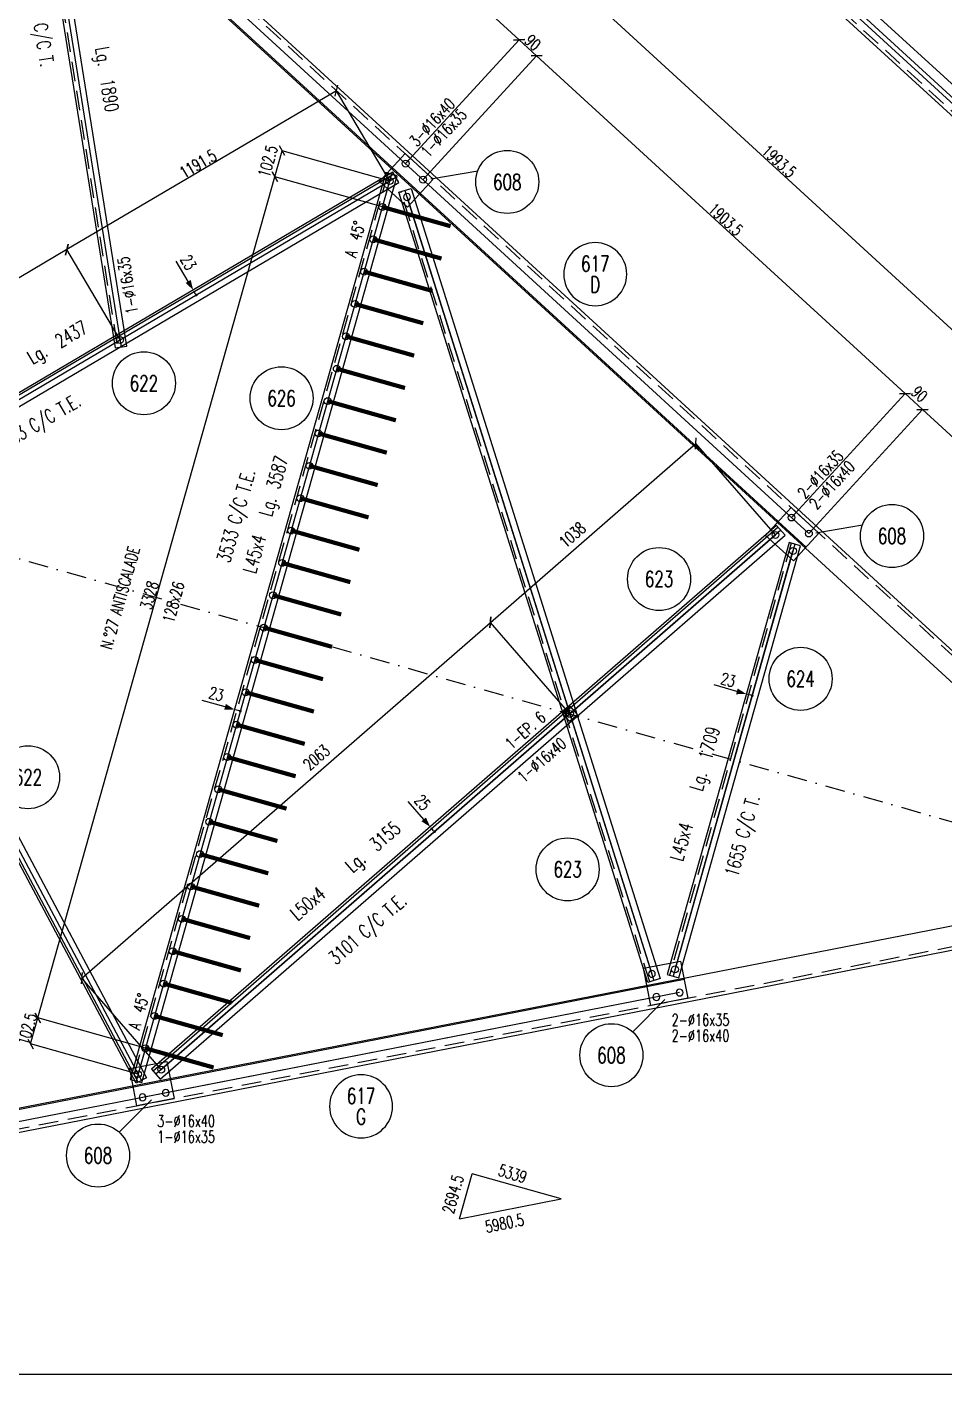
# Model space of a CAD drawing. Extents: x 59442 to 71607, y -56371 to -47761.
# Drawn here: x 61306 to 64799, y -56371 to -51242 of the extents above; entities that cross this region are included whole.
import ezdxf
from ezdxf.enums import TextEntityAlignment as Align

# ---------------------------------------------------------------- set-up
doc = ezdxf.new("R2010")
doc.units = 0
doc.header["$LTSCALE"] = 150
doc.header["$MEASUREMENT"] = 0
doc.linetypes.add('DASHDOT', pattern=[1, 0.5, -0.25, 0, -0.25])
doc.linetypes.add('DASHED', pattern=[0.75, 0.5, -0.25])
doc.layers.get('0').update_dxf_attribs({"linetype": 'CONTINUOUS'})
doc.layers.get('DEFPOINTS').update_dxf_attribs({"linetype": 'CONTINUOUS'})
for name, color, linetype in [('035B', 7, 'CONTINUOUS'), ('ASSI', 3, 'CONTINUOUS'), ('BOLLINI_1', 7, 'CONTINUOUS'), ('BOLLINI_5', 7, 'CONTINUOUS'), ('FORI', 2, 'CONTINUOUS'), ('LINEA_ANG', 2, 'CONTINUOUS'), ('LINEE_PIASTRE', 2, 'CONTINUOUS'), ('LM', 7, 'CONTINUOUS'), ('LS', 7, 'CONTINUOUS'), ('MZ', 6, 'DASHDOT'), ('PIASTRE', 5, 'CONTINUOUS'), ('QT_MAL', 7, 'CONTINUOUS'), ('QT_MPR', 7, 'CONTINUOUS'), ('TRAT-Y', 7, 'DASHED')]:
    doc.layers.add(name, color=color, linetype=linetype)
doc.styles.add('MONO', font='romans.shx', dxfattribs={"width": 0.7})
doc.styles.add('QUOTE', font='ROMANS8.SHX', dxfattribs={"width": 0.7})
doc.styles.add('RQL', font='ROMANS8.SHX', dxfattribs={"width": 0.7})
doc.styles.add('RS', font='ROMANS8.shx', dxfattribs={"width": 0.7})
doc.styles.get("Standard").update_dxf_attribs({"font": 'ROMANS8.SHX', "width": 0.7})
doc.dimstyles.new('FRECCE1', dxfattribs={"dimtxt": 45, "dimasz": 5, "dimexe": 0, "dimexo": 0, "dimgap": 1, "dimtad": 1, "dimdec": 0, "dimzin": 0, "dimdsep": 46, "dimtxsty": 'RS', "dimblk1": 'QUOTP', "dimblk2": 'QUOTF', "dimsah": 1, "dimcen": 0, "dimclrd": 2, "dimclre": 2, "dimclrt": 7, "dimadec": 0, "dimazin": 0, "dimtfac": 1, "dimtdec": 0, "dimtix": 1, "dimtmove": 2, "dimatfit": 3, "dimldrblk": 'QUOTP', "dimfxl": 1, "dimtolj": 1, "dimtzin": 0, "dimarcsym": 0})
doc.dimstyles.new('TRATTO', dxfattribs={"dimscale": 0, "dimtxt": 45, "dimasz": 30, "dimexe": 0, "dimexo": 0, "dimgap": 5, "dimtad": 1, "dimrnd": 0.5, "dimdsep": 46, "dimtxsty": 'RS', "dimblk1": 'OBLIQUE', "dimblk2": 'OBLIQUE', "dimsah": 1, "dimcen": 0.09, "dimclrd": 2, "dimclre": 2, "dimclrt": 7, "dimadec": 0, "dimazin": 0, "dimtfac": 1, "dimtix": 1, "dimtmove": 2, "dimatfit": 3, "dimfxl": 1, "dimtolj": 1, "dimtzin": 0, "dimarcsym": 0})

# ---------------------------------------------------------------- blocks, each defined once
blk = doc.blocks.new('ASSE98')
blk.add_line((0, 0), (1, 0))
at = {"color": 7, "style": 'QUOTE', "width": 0.5, "flags": 1}
for tag, p in [('TI', (1.38308, 6.82731)), ('DI_S', (1.38308, 6.42178)), ('D_S', (1.38308, 6.02092)), ('E_S', (1.38308, 5.68065)), ('NFORI', (1.36454, 5.29792)), ('ALAR', (1.36349, 4.93246)), ('FAM', (1.3775, 4.54645)), ('ALA', (1.38308, 4.19257)), ('DISP2', (1.38308, 3.84971)), ('DISP1', (1.38308, 3.50686)), ('PINZAF', (1.38308, 3.164)), ('PINZAI', (1.38308, 2.82114)), ('TRP', (1.38308, 2.47829)), ('NP', (1.38308, 2.13543)), ('SV', (1.38308, 1.79257)), ('PESO', (1.38308, 1.44971)), ('QUA', (1.38308, 1.10686)), ('LUN', (1.38308, 0.764)), ('PROF', (1.38308, 0.42114)), ('POS', (1.38308, 0.07829))]:
    blk.add_attdef(tag, p, '', height=0.2, dxfattribs=at)
at = {"color": 7, "flags": 1}
for tag, p in [('LAV1', (3.07431, 6.82847)), ('LAV2', (3.07431, 6.49513)), ('LAV3', (3.07431, 6.1618)), ('LAV4', (3.07431, 5.82847)), ('LAV5', (3.07431, 5.49513)), ('LAV6', (3.07431, 5.1618)), ('LAV7', (3.07431, 4.82847)), ('LAV8', (3.07431, 4.49513)), ('LAV9', (3.07431, 4.1618)), ('LAV10', (3.07431, 3.82847))]:
    blk.add_attdef(tag, p, '', height=0.2, dxfattribs=at)
blk = doc.blocks.new('_OBLIQUE')
at = {"color": 0, "linetype": 'ByBlock'}
blk.add_line((-0.5, -0.5), (0.5, 0.5), dxfattribs=at)
blk = doc.blocks.new('*D48')
at = {"layer": 'DEFPOINTS', "color": 0, "transparency": 16777216}
for p in [(63857.9, -50619), (65327.4, -51966.4), (64886.1, -52447.7)]:
    blk.add_point(p, dxfattribs=at)
at = {"layer": 'QT_MPR', "color": 2, "lineweight": -2, "transparency": 16777216}
for p, q in [((63857.9, -50619), (63416.5, -51100.3)), ((63416.5, -51100.3), (64886.1, -52447.7)), ((65327.4, -51966.4), (64886.1, -52447.7))]:
    blk.add_line(p, q, dxfattribs=at)
at = {"layer": 'QT_MPR', "color": 2, "lineweight": -2, "transparency": 16777216, "xscale": 30, "yscale": 30, "zscale": 30}
for p, rotation in [((63416.5, -51100.3), 137.4813282526787), ((64886.1, -52447.7), 317.4813282526787)]:
    blk.add_blockref('_OBLIQUE', p, dxfattribs=dict(at, rotation=rotation))
at = {"layer": 'QT_MPR', "color": 7, "transparency": 16777216, "insert": (64169.9, -51753.7), "char_height": 45, "attachment_point": 5, "rotation": 317.4813, "style": 'RS'}
blk.add_mtext('\\A1;1993.5', dxfattribs=at)
blk = doc.blocks.new('16')
blk.add_circle((0, 0), 1)
blk = doc.blocks.new('MRKR_98')
blk.add_point((0, 0))
at = {"color": 7, "style": 'QUOTE', "width": 0.5, "flags": 1}
for tag, p in [('AUX2', (3.71, 4.93)), ('NFORI', (3.72, 5.3)), ('TI', (3.73, 6.83)), ('DI_S', (3.73, 6.42)), ('D_S', (3.73, 6.02)), ('E_S', (3.73, 5.68)), ('AUX1', (3.73, 4.19)), ('FAM', (3.73, 4.55)), ('COMMESSA', (3.73, 3.85)), ('MD', (3.73, 3.51)), ('MP', (3.73, 3.16)), ('LARGHEZZA', (3.73, 2.82)), ('SPESSORE', (3.73, 2.48)), ('NP', (3.73, 2.14)), ('SV', (3.73, 1.79)), ('PESO', (3.73, 1.45)), ('QUA', (3.73, 1.11)), ('LUN', (3.73, 0.76)), ('PROF', (3.73, 0.42)), ('POS', (3.73, 0.08))]:
    blk.add_attdef(tag, p, '', height=0.2, dxfattribs=at)
at = {"color": 7, "flags": 1}
for tag, p in [('LAV1', (5.26, 6.88)), ('LAV2', (5.26, 6.55)), ('LAV3', (5.26, 6.21)), ('LAV4', (5.26, 5.88)), ('LAV5', (5.26, 5.55)), ('LAV6', (5.26, 5.21)), ('LAV7', (5.26, 4.88)), ('LAV8', (5.26, 4.55)), ('LAV9', (5.26, 4.21)), ('LAV10', (5.26, 3.88))]:
    blk.add_attdef(tag, p, '', height=0.2, dxfattribs=at)
blk = doc.blocks.new('*D60')
at = {"layer": 'DEFPOINTS', "color": 0, "transparency": 16777216}
for p in [(63247, -51351.8), (62748.1, -51762.7), (62814.4, -51823.5)]:
    blk.add_point(p, dxfattribs=at)
at = {"layer": 'QT_MPR', "color": 2, "lineweight": -2, "transparency": 16777216}
for p, q in [((62748.1, -51762.7), (63180.6, -51291)), ((63180.6, -51291), (63247, -51351.8)), ((62814.4, -51823.5), (63247, -51351.8))]:
    blk.add_line(p, q, dxfattribs=at)
at = {"layer": 'QT_MPR', "color": 2, "lineweight": -2, "transparency": 16777216, "xscale": 30, "yscale": 30, "zscale": 30}
for p, rotation in [((63180.6, -51291), 137.4813282526805), ((63247, -51351.8), 317.4813282526806)]:
    blk.add_blockref('_OBLIQUE', p, dxfattribs=dict(at, rotation=rotation))
at = {"layer": 'QT_MPR', "color": 7, "transparency": 16777216, "insert": (63232.4, -51301.1), "char_height": 45, "attachment_point": 5, "rotation": 317.4813, "style": 'RS'}
blk.add_mtext('\\A1;90', dxfattribs=at)
blk = doc.blocks.new('*D61')
at = {"layer": 'DEFPOINTS', "color": 0, "transparency": 16777216}
for p in [(62814.4, -51823.5), (64650.1, -52638.4), (64217.6, -53110.1)]:
    blk.add_point(p, dxfattribs=at)
at = {"layer": 'QT_MPR', "color": 2, "lineweight": -2, "transparency": 16777216}
for p, q in [((62814.4, -51823.5), (63247, -51351.8)), ((63247, -51351.8), (64650.1, -52638.4)), ((64217.6, -53110.1), (64650.1, -52638.4))]:
    blk.add_line(p, q, dxfattribs=at)
at = {"layer": 'QT_MPR', "color": 2, "lineweight": -2, "transparency": 16777216, "xscale": 30, "yscale": 30, "zscale": 30}
for p, rotation in [((63247, -51351.8), 137.4813282526805), ((64650.1, -52638.4), 317.4813282526806)]:
    blk.add_blockref('_OBLIQUE', p, dxfattribs=dict(at, rotation=rotation))
at = {"layer": 'QT_MPR', "color": 7, "transparency": 16777216, "insert": (63967.1, -51974.9), "char_height": 45, "attachment_point": 5, "rotation": 317.4813, "style": 'RS'}
blk.add_mtext('\\A1;1903.5', dxfattribs=at)
blk = doc.blocks.new('*D62')
at = {"layer": 'DEFPOINTS', "color": 0, "transparency": 16777216}
for p in [(64716.5, -52699.3), (64217.6, -53110.1), (64283.9, -53171)]:
    blk.add_point(p, dxfattribs=at)
at = {"layer": 'QT_MPR', "color": 2, "lineweight": -2, "transparency": 16777216}
for p, q in [((64217.6, -53110.1), (64650.1, -52638.4)), ((64650.1, -52638.4), (64716.5, -52699.3)), ((64283.9, -53171), (64716.5, -52699.3))]:
    blk.add_line(p, q, dxfattribs=at)
at = {"layer": 'QT_MPR', "color": 2, "lineweight": -2, "transparency": 16777216, "xscale": 30, "yscale": 30, "zscale": 30}
for p, rotation in [((64650.1, -52638.4), 137.4813282526805), ((64716.5, -52699.3), 317.4813282526806)]:
    blk.add_blockref('_OBLIQUE', p, dxfattribs=dict(at, rotation=rotation))
at = {"layer": 'QT_MPR', "color": 7, "transparency": 16777216, "insert": (64704.9, -52639.7), "char_height": 45, "attachment_point": 5, "rotation": 317.4813, "style": 'RS'}
blk.add_mtext('\\A1;90', dxfattribs=at)
blk = doc.blocks.new('*D63')
at = {"layer": 'DEFPOINTS', "color": 0, "transparency": 16777216}
for p in [(64283.9, -53171), (65976.4, -53854.5), (65570.9, -54296.7)]:
    blk.add_point(p, dxfattribs=at)
at = {"layer": 'QT_MPR', "color": 2, "lineweight": -2, "transparency": 16777216}
for p, q in [((64283.9, -53171), (64716.5, -52699.3)), ((64716.5, -52699.3), (65976.4, -53854.5)), ((65570.9, -54296.7), (65976.4, -53854.5))]:
    blk.add_line(p, q, dxfattribs=at)
at = {"layer": 'QT_MPR', "color": 2, "lineweight": -2, "transparency": 16777216, "xscale": 30, "yscale": 30, "zscale": 30}
for p, rotation in [((64716.5, -52699.3), 137.4813282526805), ((65976.4, -53854.5), 317.4813282526806)]:
    blk.add_blockref('_OBLIQUE', p, dxfattribs=dict(at, rotation=rotation))
at = {"layer": 'QT_MPR', "color": 7, "transparency": 16777216, "insert": (65365, -53256.6), "char_height": 45, "attachment_point": 5, "rotation": 317.4813, "style": 'RS'}
blk.add_mtext('\\A1;1709.5', dxfattribs=at)
blk = doc.blocks.new('YYY')
blk.add_circle((0, 0), 8)
at = {"color": 3, "style": 'RQL', "width": 0.7}
for tag, p in [('POS3', (0, 0.65)), ('POS2', (0, -4.63))]:
    blk.add_attdef(tag, text='', height=4, dxfattribs=at).set_placement(p, align=Align.CENTER)
at = {"style": 'RQL', "width": 0.7, "flags": 1}
blk.add_attdef('TIPO', text='', height=3, dxfattribs=at).set_placement((0, 0), align=Align.MIDDLE_CENTER)
blk = doc.blocks.new('QUOTP')
at = {"layer": 'ASSI', "color": 2, "const_width": 1.07}
blk.add_lwpolyline([(-0.5, 0, 1), (0.5, 0, 1)], format="xyb", close=True, dxfattribs=at)
blk = doc.blocks.new('QUOTF')
at = {"layer": 'LS', "color": 2}
blk.add_line((7.5, 0), (25.5, 0), dxfattribs=at)
blk.add_solid([(7.5, 2.25), (0, 0), (7.5, -2.25)], dxfattribs=at)
blk = doc.blocks.new('*D135')
at = {"layer": 'DEFPOINTS', "color": 0, "transparency": 16777216}
for p in [(62841.6, -54287.8), (62841.6, -54287.8), (62858.1, -54306.7)]:
    blk.add_point(p, dxfattribs=at)
at = {"layer": 'QT_MAL', "color": 2, "lineweight": -2, "transparency": 16777216}
blk.add_line((62854.8, -54302.9), (62844.9, -54291.6), dxfattribs=at)
at = {"layer": 'QT_MAL', "color": 2, "lineweight": -2, "transparency": 16777216, "xscale": 5, "yscale": 5, "zscale": 5}
for name, p, rotation in [('QUOTF', (62841.6, -54287.8), 131.0305417068355), ('QUOTP', (62858.1, -54306.7), 311.0305417068355)]:
    blk.add_blockref(name, p, dxfattribs=dict(at, rotation=rotation))
at = {"layer": 'QT_MAL', "color": 7, "transparency": 16777216, "insert": (62812.2, -54195.1), "char_height": 45, "attachment_point": 5, "rotation": 311.0305, "style": 'RS'}
blk.add_mtext('\\A1;25', dxfattribs=at)
blk = doc.blocks.new('*D136')
at = {"layer": 'DEFPOINTS', "color": 0, "transparency": 16777216}
for p in [(64045.7, -53782.1), (64045.7, -53782.1), (64067.9, -53788.3)]:
    blk.add_point(p, dxfattribs=at)
at = {"layer": 'QT_MAL', "color": 2, "lineweight": -2, "transparency": 16777216}
blk.add_line((64063, -53786.9), (64050.5, -53783.4), dxfattribs=at)
at = {"layer": 'QT_MAL', "color": 2, "lineweight": -2, "transparency": 16777216, "xscale": 5, "yscale": 5, "zscale": 5}
for name, p, rotation in [('QUOTF', (64045.7, -53782.1), 164.2626392166336), ('QUOTP', (64067.9, -53788.3), 344.2626392166336)]:
    blk.add_blockref(name, p, dxfattribs=dict(at, rotation=rotation))
at = {"layer": 'QT_MAL', "color": 7, "transparency": 16777216, "insert": (63976.3, -53728.3), "char_height": 45, "attachment_point": 5, "rotation": 344.2626, "style": 'RS'}
blk.add_mtext('\\A1;23', dxfattribs=at)
blk = doc.blocks.new('xxx')
blk.add_circle((0, 0), 8)
at = {"color": 3, "style": 'RQL', "width": 0.7}
blk.add_attdef('POS', text='', height=4, dxfattribs=at).set_placement((0, 0), align=Align.MIDDLE)
at = {"color": 3, "style": 'RQL', "width": 0.7, "flags": 1}
blk.add_attdef('POS1', (-0.39, -5.42), '', height=2, dxfattribs=at)
at = {"style": 'RQL', "width": 0.7, "flags": 1}
blk.add_attdef('TIPO', (-0.39, -8.66), '', height=2, dxfattribs=at)
blk = doc.blocks.new('*D64')
at = {"layer": 'DEFPOINTS', "color": 0, "transparency": 16777216}
for p in [(63070.8, -53509.5), (63373.9, -53857.8), (61817.4, -55212.3)]:
    blk.add_point(p, dxfattribs=at)
at = {"layer": 'QT_MPR', "color": 2, "lineweight": -2, "transparency": 16777216}
for p, q in [((61514.3, -54864), (63070.8, -53509.5)), ((63373.9, -53857.8), (63070.8, -53509.5)), ((61817.4, -55212.3), (61514.3, -54864))]:
    blk.add_line(p, q, dxfattribs=at)
at = {"layer": 'QT_MPR', "color": 2, "lineweight": -2, "transparency": 16777216, "xscale": 30, "yscale": 30, "zscale": 30}
for p, rotation in [((63070.8, -53509.5), 41.03054170683555), ((61514.3, -54864), 221.0305417068355)]:
    blk.add_blockref('_OBLIQUE', p, dxfattribs=dict(at, rotation=rotation))
at = {"layer": 'QT_MPR', "color": 7, "transparency": 16777216, "insert": (62408.6, -54023.7), "char_height": 45, "attachment_point": 5, "rotation": 41.0305, "style": 'RS'}
blk.add_mtext('\\A1;2063', dxfattribs=at)
blk = doc.blocks.new('*D65')
at = {"layer": 'DEFPOINTS', "color": 0, "transparency": 16777216}
for p in [(63853.7, -52828.2), (64156.8, -53176.5), (63373.9, -53857.8)]:
    blk.add_point(p, dxfattribs=at)
at = {"layer": 'QT_MPR', "color": 2, "lineweight": -2, "transparency": 16777216}
for p, q in [((63070.8, -53509.5), (63853.7, -52828.2)), ((64156.8, -53176.5), (63853.7, -52828.2)), ((63373.9, -53857.8), (63070.8, -53509.5))]:
    blk.add_line(p, q, dxfattribs=at)
at = {"layer": 'QT_MPR', "color": 2, "lineweight": -2, "transparency": 16777216, "xscale": 30, "yscale": 30, "zscale": 30}
for p, rotation in [((63853.7, -52828.2), 41.03054170683555), ((63070.8, -53509.5), 221.0305417068355)]:
    blk.add_blockref('_OBLIQUE', p, dxfattribs=dict(at, rotation=rotation))
at = {"layer": 'QT_MPR', "color": 7, "transparency": 16777216, "insert": (63383, -53176.1), "char_height": 45, "attachment_point": 5, "rotation": 41.0305, "style": 'RS'}
blk.add_mtext('\\A1;1038', dxfattribs=at)
blk = doc.blocks.new('IQ')
for p, q in [((0.5, 0.5), (-0.5, 0.5)), ((-0.5, 0.5), (-0.5, -0.5)), ((0.5, -0.5), (0.5, 0.5)), ((-0.5, -0.5), (0.5, -0.5))]:
    blk.add_line(p, q)
at = {"flags": 1}
for tag, p in [('SPESSORE', (0, -0.01)), ('NUMERO', (0, -0.34))]:
    blk.add_attdef(tag, p, '', height=0.2, dxfattribs=at)
blk = doc.blocks.new('bull')
at = {"style": 'RS', "width": 0.7, "flags": 1}
for tag, p in [('NN', (-12.25, 0)), ('DIAMETRO', (0, -4.86)), ('SERRAGGIO', (0, -9.71)), ('LUNGHEZZA', (0, -14.57)), ('NB', (0, -19.43)), ('TIPO', (0, -24.12)), ('EL', (-0.14, -29))]:
    blk.add_attdef(tag, p, '', height=3, dxfattribs=at)
at = {"style": 'RS', "width": 0.7}
blk.add_attdef('BULLONE', (0, 0), '', height=3, dxfattribs=at)
blk = doc.blocks.new('imbbull')
at = {"style": 'RS', "width": 0.7, "flags": 1}
for tag, p in [('NN', (-11.1, 0)), ('DIAMETRO', (0, -4.86)), ('SERRAGGIO', (0, -9.71)), ('LUNGHEZZA', (0, -14.57)), ('NB', (0, -19.43)), ('TIPO', (0, -24.38)), ('EL', (-0.14, -29.26))]:
    blk.add_attdef(tag, p, '', height=3, dxfattribs=at)
at = {"style": 'RS', "width": 0.7}
blk.add_attdef('BULLONE', (0, 0), '', height=3, dxfattribs=at)
blk = doc.blocks.new('*D95')
at = {"layer": 'DEFPOINTS', "color": 0, "transparency": 16777216}
for p in [(61347.5, -55015.5), (61756.8, -55130.9), (61729, -55229.5)]:
    blk.add_point(p, dxfattribs=at)
at = {"layer": 'QT_MPR', "color": 2, "lineweight": -2, "transparency": 16777216}
for p, q in [((61319.7, -55114.2), (61347.5, -55015.5)), ((61756.8, -55130.9), (61347.5, -55015.5)), ((61729, -55229.5), (61319.7, -55114.2))]:
    blk.add_line(p, q, dxfattribs=at)
at = {"layer": 'QT_MPR', "color": 2, "lineweight": -2, "transparency": 16777216, "xscale": 30, "yscale": 30, "zscale": 30}
for p, rotation in [((61347.5, -55015.5), 74.26263921663428), ((61319.7, -55114.2), 254.2626392166343)]:
    blk.add_blockref('_OBLIQUE', p, dxfattribs=dict(at, rotation=rotation))
at = {"layer": 'QT_MPR', "color": 7, "transparency": 16777216, "insert": (61307.1, -55057.4), "char_height": 45, "attachment_point": 5, "rotation": 74.2626, "style": 'RS'}
blk.add_mtext('\\A1;102.5', dxfattribs=at)
blk = doc.blocks.new('*D96')
at = {"layer": 'DEFPOINTS', "color": 0, "transparency": 16777216}
for p in [(62250.1, -51812.4), (62659.5, -51927.7), (61756.8, -55130.9)]:
    blk.add_point(p, dxfattribs=at)
at = {"layer": 'QT_MPR', "color": 2, "lineweight": -2, "transparency": 16777216}
for p, q in [((61347.5, -55015.5), (62250.1, -51812.4)), ((62659.5, -51927.7), (62250.1, -51812.4)), ((61756.8, -55130.9), (61347.5, -55015.5))]:
    blk.add_line(p, q, dxfattribs=at)
at = {"layer": 'QT_MPR', "color": 2, "lineweight": -2, "transparency": 16777216, "xscale": 30, "yscale": 30, "zscale": 30}
for p, rotation in [((62250.1, -51812.4), 74.26263921663428), ((61347.5, -55015.5), 254.2626392166343)]:
    blk.add_blockref('_OBLIQUE', p, dxfattribs=dict(at, rotation=rotation))
at = {"layer": 'QT_MPR', "color": 7, "transparency": 16777216, "insert": (61863.8, -53432.3), "char_height": 45, "attachment_point": 5, "rotation": 74.2626, "style": 'RS'}
blk.add_mtext('\\A1;128x26', dxfattribs=at)
blk = doc.blocks.new('*D97')
at = {"layer": 'DEFPOINTS', "color": 0, "transparency": 16777216}
for p in [(62250.1, -51812.4), (62659.5, -51927.7), (61756.8, -55130.9)]:
    blk.add_point(p, dxfattribs=at)
at = {"layer": 'QT_MPR', "color": 2, "lineweight": -2, "transparency": 16777216}
for p, q in [((61347.5, -55015.5), (62250.1, -51812.4)), ((62659.5, -51927.7), (62250.1, -51812.4)), ((61756.8, -55130.9), (61347.5, -55015.5))]:
    blk.add_line(p, q, dxfattribs=at)
at = {"layer": 'QT_MPR', "color": 2, "lineweight": -2, "transparency": 16777216, "xscale": 30, "yscale": 30, "zscale": 30}
for p, rotation in [((62250.1, -51812.4), 74.26263921663428), ((61347.5, -55015.5), 254.2626392166343)]:
    blk.add_blockref('_OBLIQUE', p, dxfattribs=dict(at, rotation=rotation))
at = {"layer": 'QT_MPR', "color": 7, "transparency": 16777216, "insert": (61772.4, -53406.5), "char_height": 45, "attachment_point": 5, "rotation": 74.2626, "style": 'RS'}
blk.add_mtext('\\A1;3328', dxfattribs=at)
blk = doc.blocks.new('*D98')
at = {"layer": 'DEFPOINTS', "color": 0, "transparency": 16777216}
for p in [(62277.9, -51713.7), (62687.3, -51829), (62659.5, -51927.7)]:
    blk.add_point(p, dxfattribs=at)
at = {"layer": 'QT_MPR', "color": 2, "lineweight": -2, "transparency": 16777216}
for p, q in [((62250.1, -51812.4), (62277.9, -51713.7)), ((62687.3, -51829), (62277.9, -51713.7)), ((62659.5, -51927.7), (62250.1, -51812.4))]:
    blk.add_line(p, q, dxfattribs=at)
at = {"layer": 'QT_MPR', "color": 2, "lineweight": -2, "transparency": 16777216, "xscale": 30, "yscale": 30, "zscale": 30}
for p, rotation in [((62277.9, -51713.7), 74.26263921663428), ((62250.1, -51812.4), 254.2626392166343)]:
    blk.add_blockref('_OBLIQUE', p, dxfattribs=dict(at, rotation=rotation))
at = {"layer": 'QT_MPR', "color": 7, "transparency": 16777216, "insert": (62223.6, -51753.5), "char_height": 45, "attachment_point": 5, "rotation": 74.2626, "style": 'RS'}
blk.add_mtext('\\A1;102.5', dxfattribs=at)
blk = doc.blocks.new('*D137')
at = {"layer": 'DEFPOINTS', "color": 0, "transparency": 16777216}
for p in [(62096.5, -53840.9), (62096.5, -53840.9), (62118.6, -53847.1)]:
    blk.add_point(p, dxfattribs=at)
at = {"layer": 'QT_MAL', "color": 2, "lineweight": -2, "transparency": 16777216}
blk.add_line((62113.8, -53845.8), (62101.3, -53842.2), dxfattribs=at)
at = {"layer": 'QT_MAL', "color": 2, "lineweight": -2, "transparency": 16777216, "xscale": 5, "yscale": 5, "zscale": 5}
for name, p, rotation in [('QUOTF', (62096.5, -53840.9), 164.2626392166342), ('QUOTP', (62118.6, -53847.1), 344.2626392166343)]:
    blk.add_blockref(name, p, dxfattribs=dict(at, rotation=rotation))
at = {"layer": 'QT_MAL', "color": 7, "transparency": 16777216, "insert": (62027.1, -53782.1), "char_height": 45, "attachment_point": 5, "rotation": 344.2626, "style": 'RS'}
blk.add_mtext('\\A1;23', dxfattribs=at)
blk = doc.blocks.new('*D138')
at = {"layer": 'DEFPOINTS', "color": 0, "transparency": 16777216}
for p in [(61938.9, -52243.5), (61938.9, -52243.5), (61950.5, -52263.3)]:
    blk.add_point(p, dxfattribs=at)
at = {"layer": 'QT_MAL', "color": 2, "lineweight": -2, "transparency": 16777216}
blk.add_line((61948, -52259), (61941.4, -52247.8), dxfattribs=at)
at = {"layer": 'QT_MAL', "color": 2, "lineweight": -2, "transparency": 16777216, "xscale": 5, "yscale": 5, "zscale": 5}
for name, p, rotation in [('QUOTF', (61938.9, -52243.5), 120.5151159672228), ('QUOTP', (61950.5, -52263.3), 300.5151159672228)]:
    blk.add_blockref(name, p, dxfattribs=dict(at, rotation=rotation))
at = {"layer": 'QT_MAL', "color": 7, "transparency": 16777216, "insert": (61920.6, -52139), "char_height": 45, "attachment_point": 5, "rotation": 300.5151, "style": 'RS'}
blk.add_mtext('\\A1;23', dxfattribs=at)
blk = doc.blocks.new('*D145')
at = {"layer": 'DEFPOINTS', "color": 0, "transparency": 16777216}
for p in [(61464.1, -50585.4), (63180.6, -51291), (62748.1, -51762.7)]:
    blk.add_point(p, dxfattribs=at)
at = {"layer": 'QT_MPR', "color": 2, "lineweight": -2, "transparency": 16777216}
for p, q in [((61464.1, -50585.4), (61896.7, -50113.7)), ((61896.7, -50113.7), (63180.6, -51291)), ((62748.1, -51762.7), (63180.6, -51291))]:
    blk.add_line(p, q, dxfattribs=at)
at = {"layer": 'QT_MPR', "color": 2, "lineweight": -2, "transparency": 16777216, "xscale": 30, "yscale": 30, "zscale": 30}
for p, rotation in [((61896.7, -50113.7), 137.4813282526805), ((63180.6, -51291), 317.4813282526806)]:
    blk.add_blockref('_OBLIQUE', p, dxfattribs=dict(at, rotation=rotation))
at = {"layer": 'QT_MPR', "color": 7, "transparency": 16777216, "insert": (62533.1, -50644.1), "char_height": 45, "attachment_point": 5, "rotation": 317.4813, "style": 'RS'}
blk.add_mtext('\\A1;1742', dxfattribs=at)
blk = doc.blocks.new('*D147')
at = {"layer": 'DEFPOINTS', "color": 0, "transparency": 16777216}
for p in [(62687.3, -51829), (61458, -52090), (61660.8, -52434)]:
    blk.add_point(p, dxfattribs=at)
at = {"layer": 'QT_MPR', "color": 2, "lineweight": -2, "transparency": 16777216}
for p, q in [((62484.5, -51485), (61458, -52090)), ((62687.3, -51829), (62484.5, -51485)), ((61660.8, -52434), (61458, -52090))]:
    blk.add_line(p, q, dxfattribs=at)
at = {"layer": 'QT_MPR', "color": 2, "lineweight": -2, "transparency": 16777216, "xscale": 30, "yscale": 30, "zscale": 30}
for p, rotation in [((62484.5, -51485), 30.51511596722274), ((61458, -52090), 210.5151159672227)]:
    blk.add_blockref('_OBLIQUE', p, dxfattribs=dict(at, rotation=rotation))
at = {"layer": 'QT_MPR', "color": 7, "transparency": 16777216, "insert": (61957.3, -51763.8), "char_height": 45, "attachment_point": 5, "rotation": 30.5151, "style": 'RS'}
blk.add_mtext('\\A1;1191.5', dxfattribs=at)
blk = doc.blocks.new('*D148')
at = {"layer": 'DEFPOINTS', "color": 0, "transparency": 16777216}
for p in [(61660.8, -52434), (60431.6, -52695), (60634.3, -53039)]:
    blk.add_point(p, dxfattribs=at)
at = {"layer": 'QT_MPR', "color": 2, "lineweight": -2, "transparency": 16777216}
for p, q in [((61458, -52090), (60431.6, -52695)), ((61660.8, -52434), (61458, -52090)), ((60634.3, -53039), (60431.6, -52695))]:
    blk.add_line(p, q, dxfattribs=at)
at = {"layer": 'QT_MPR', "color": 2, "lineweight": -2, "transparency": 16777216, "xscale": 30, "yscale": 30, "zscale": 30}
for p, rotation in [((61458, -52090), 30.51511596722274), ((60431.6, -52695), 210.5151159672227)]:
    blk.add_blockref('_OBLIQUE', p, dxfattribs=dict(at, rotation=rotation))
at = {"layer": 'QT_MPR', "color": 7, "transparency": 16777216, "insert": (60930.8, -52368.8), "char_height": 45, "attachment_point": 5, "rotation": 30.5151, "style": 'RS'}
blk.add_mtext('\\A1;1191.5', dxfattribs=at)

msp = doc.modelspace()

# ---------------------------------------------------------------- linework, layer by layer
at = {"layer": 'LINEA_ANG'}
for p, q in [((66608.572, -53090.996), (62493.582, -49317.834)), ((62410.645, -49363.894), (66584.6, -53191.122)), ((65570.854, -54296.708), (61396.9, -50469.48)), ((61336.075, -50535.815), (65510.03, -54363.043)), ((61343.162, -50598.308), (61642.386, -52464.471)), ((61686.818, -52457.347), (61387.594, -50591.184)), ((62698.854, -51795.516), (60599.39, -53032.94)), ((62703.17, -51802.838), (60603.706, -53040.263)), ((62672.458, -51796.813), (61699.562, -55249.355)), ((62715.771, -51809.019), (62672.458, -51796.813)), ((62721.703, -51834.283), (62698.854, -51795.516)), ((60622.24, -53071.708), (62721.703, -51834.283)), ((61742.875, -55261.56), (62715.771, -51809.019)), ((62721.704, -51871.811), (62769.392, -51856.78)), ((63670.155, -54880.875), (62721.704, -51871.811)), ((62769.392, -51856.78), (63717.842, -54865.844)), ((61642.386, -52464.471), (61686.818, -52457.347)), ((61721.417, -55264.176), (60576.933, -53112.636)), ((61728.921, -55260.184), (60584.437, -53108.644)), ((60616.662, -53091.502), (61761.145, -55243.043)), ((64160.745, -53139.902), (61780.74, -55211.037)), ((64166.325, -53146.314), (61786.32, -55217.449)), ((61813.563, -55248.755), (64193.568, -53177.62)), ((64193.568, -53177.62), (64160.745, -53139.902)), ((64208.31, -53205.084), (63744.781, -54850.022)), ((63788.094, -54862.227), (64251.623, -53217.289)), ((64251.623, -53217.289), (64208.31, -53205.084)), ((65459.549, -54542.185), (59901.425, -55627)), ((59918.665, -55715.333), (65476.79, -54630.518)), ((63717.842, -54865.844), (63670.155, -54880.875)), ((63744.781, -54850.022), (63788.094, -54862.227)), ((61780.74, -55211.037), (61813.563, -55248.755)), ((61699.562, -55249.355), (61742.875, -55261.56)), ((61761.145, -55243.043), (61721.417, -55264.176))]:
    msp.add_line(p, q, dxfattribs=at)
at = {"layer": 'LINEE_PIASTRE'}
for p, q in [((62746.444, -51724.556), (62649.124, -51830.693)), ((62852.58, -51821.876), (62746.444, -51724.556)), ((62649.124, -51830.693), (62755.26, -51928.012)), ((62755.26, -51928.012), (62852.58, -51821.876)), ((64215.961, -53072.002), (64118.641, -53178.138)), ((64322.097, -53169.322), (64215.961, -53072.002)), ((64118.641, -53178.138), (64224.777, -53275.458)), ((64224.777, -53275.458), (64322.097, -53169.322)), ((63654.21, -54826.28), (63795.543, -54798.695)), ((63681.794, -54967.614), (63654.21, -54826.28)), ((63795.543, -54798.695), (63823.128, -54940.029)), ((63823.128, -54940.029), (63681.794, -54967.614)), ((61697.37, -55208.209), (61838.703, -55180.624)), ((61838.703, -55180.624), (61866.288, -55321.958)), ((61724.955, -55349.543), (61697.37, -55208.209)), ((61866.288, -55321.958), (61724.955, -55349.543))]:
    msp.add_line(p, q, dxfattribs=at)
at = {"layer": 'LS', "color": 6}
for p, q in [((66771.191, -53313.371), (62363.191, -49271.539)), ((64273.437, -53222.39), (61151.351, -50359.653)), ((64283.949, -53170.975), (61369.867, -50498.962)), ((65327.379, -51966.43), (63857.862, -50618.985)), ((62844.639, -51820.627), (63023.022, -51789.651)), ((62753.607, -51889.864), (63685.882, -54847.608)), ((64309.941, -53168.627), (64488.324, -53137.651)), ((61817.376, -55212.297), (64156.789, -53176.485)), ((63774.215, -54830.368), (64223.124, -53237.31)), ((63809.335, -54869.362), (59651.901, -55680.795)), ((63791.455, -54918.701), (59911.003, -55676.074)), ((63791.455, -54918.701), (61746.283, -55317.87)), ((63735.531, -54945.66), (63612.876, -55068.908)), ((61780.344, -55327.607), (61657.689, -55450.855)), ((62952.942, -55779.893), (63001.208, -55608.61)), ((63340.567, -55704.238), (63001.208, -55608.61)), ((62952.942, -55779.893), (63340.567, -55704.238))]:
    msp.add_line(p, q, dxfattribs=at)
at = {"layer": 'LS', "color": 8}
msp.add_lwpolyline([(59442.17, -47761.325), (59442.17, -56371.325), (68982.17, -56371.325), (68982.17, -55171.325), (71607.17, -55171.325), (71607.17, -47761.325), (59442.17, -47761.325)], close=True, dxfattribs=at)
at = {"layer": 'LS', "color": 6, "const_width": 16}
for points in [[(62659.491, -51927.629), (62919.37, -52000.861)], [(62590.056, -52174.033), (62849.935, -52247.265)], [(62520.622, -52420.437), (62780.501, -52493.668)], [(62451.187, -52666.841), (62711.066, -52740.072)], [(62381.753, -52913.245), (62641.632, -52986.476)], [(62312.319, -53159.648), (62572.198, -53232.88)], [(62242.884, -53406.052), (62502.763, -53479.284)], [(62173.45, -53652.456), (62433.329, -53725.688)], [(62104.015, -53898.86), (62363.894, -53972.092)], [(62034.581, -54145.264), (62294.46, -54218.495)], [(61965.147, -54391.668), (62225.026, -54464.899)], [(61895.712, -54638.072), (62155.591, -54711.303)], [(61826.278, -54884.475), (62086.157, -54957.707)], [(61756.843, -55130.879), (62016.722, -55204.111)]]:
    msp.add_lwpolyline(points, dxfattribs=at)
at = {"layer": 'LS', "color": 2, "linetype": 'DASHED', "const_width": 16}
for points in [[(62624.773, -52050.831), (62884.652, -52124.063)], [(62555.339, -52297.235), (62815.218, -52370.467)], [(62485.905, -52543.639), (62745.784, -52616.87)], [(62416.47, -52790.043), (62676.349, -52863.274)], [(62347.036, -53036.447), (62606.915, -53109.678)], [(62277.601, -53282.85), (62537.48, -53356.082)], [(62208.167, -53529.254), (62468.046, -53602.486)], [(62138.733, -53775.658), (62398.612, -53848.89)], [(62069.298, -54022.062), (62329.177, -54095.294)], [(61999.864, -54268.466), (62259.743, -54341.697)], [(61930.429, -54514.87), (62190.308, -54588.101)], [(61860.995, -54761.274), (62120.874, -54834.505)], [(61791.561, -55007.677), (62051.44, -55080.909)]]:
    msp.add_lwpolyline(points, dxfattribs=at)
at = {"layer": 'MZ'}
msp.add_line((60157.5, -52951.432), (65620.27, -54490.791), dxfattribs=at)
at = {"layer": 'TRAT-Y'}
for p, q in [((62419.431, -49354.313), (66593.386, -53181.541)), ((61388.114, -50479.062), (65562.069, -54306.29)), ((61351.555, -50596.962), (61650.779, -52463.125)), ((62680.639, -51799.119), (61707.744, -55251.66)), ((63678.262, -54878.319), (62729.811, -51869.255)), ((64216.491, -53207.389), (63752.962, -54852.327)), ((59916.175, -55702.574), (65474.299, -54617.759))]:
    msp.add_line(p, q, dxfattribs=at)

# ---------------------------------------------------------------- block references
at = {"layer": 'ASSI'}
ref = msp.add_blockref('ASSE98', (62434.975, -49337.36), dxfattribs=dict(at, xscale=5663, rotation=317.4813282526786))
ref.add_attrib('PROF', 'L90x6', (61355.726, -49480.465), dxfattribs={"layer": '0', "color": 2, "height": 52.5, "style": 'QUOTE', "width": 0.7})
ref.add_attrib('LUN', '5663', (61690.696, -49480.465), dxfattribs={"layer": '0', "color": 2, "height": 52.5, "style": 'QUOTE', "width": 0.7})
ref.add_attrib('PESO', '5609 C/C T.E.', (61369.328, -49606.384), dxfattribs={"layer": '0', "color": 2, "height": 52.5, "style": 'QUOTE', "width": 0.7})
ref.add_attrib('SV', 'Lg.', (61583.324, -49480.465), dxfattribs={"layer": '0', "color": 2, "height": 52.5, "style": 'QUOTE', "width": 0.7})
ref.add_attrib('LAV1', 'CB 30x30', (62582.418, -49369.987), dxfattribs={"layer": '0', "color": 7, "height": 45, "rotation": 317.481328, "width": 0.7})
ref.add_attrib('LAV2', 'CB 50x41', (66297.211, -52789.723), dxfattribs={"layer": '0', "color": 7, "height": 45, "rotation": 317.481328, "width": 0.7})
for p, xscale, zscale, rotation in [((65570.854, -54296.708), 5662.999999999999, 5662.999999999999, 137.4813282526805), ((62745.548, -51864.295), 3155, 3155, 287.4947367264327), ((59918.665, -55715.333), 5662.999999999999, 5662.999999999999, 11.04395018058766)]:
    msp.add_blockref('ASSE98', p, dxfattribs=dict(at, xscale=xscale, zscale=zscale, rotation=rotation))
ref = msp.add_blockref('ASSE98', (61365.872, -50594.667), dxfattribs=dict(at, xscale=1890, zscale=1890, rotation=279.1093762653872))
ref.add_attrib('PROF', 'L45x4', (61521.643, -51048.225), dxfattribs={"layer": '0', "color": 2, "height": 52.5, "rotation": 279.109376, "style": 'QUOTE', "width": 0.7})
ref.add_attrib('LUN', '1890', (61585.153, -51444.316), dxfattribs={"layer": '0', "color": 2, "height": 52.5, "rotation": 279.109376, "style": 'QUOTE', "width": 0.7})
ref.add_attrib('PESO', '1836 C/C T.', (61306.887, -51082.66), dxfattribs={"layer": '0', "color": 2, "height": 52.5, "rotation": 279.109376, "style": 'QUOTE', "width": 0.7})
ref.add_attrib('SV', 'Lg.', (61565.664, -51322.768), dxfattribs={"layer": '0', "color": 2, "height": 52.5, "rotation": 279.109376, "style": 'QUOTE', "width": 0.7})
ref = msp.add_blockref('ASSE98', (62694.595, -51803.052), dxfattribs=dict(at, xscale=3587, zscale=3587, rotation=254.2626392166343))
ref.add_attrib('PROF', 'L45x4', (62177.076, -53326.42), dxfattribs={"layer": '0', "color": 2, "height": 52.5, "rotation": 74.262639, "style": 'QUOTE', "width": 0.7})
ref.add_attrib('LUN', '3587', (62267.419, -53005.819), dxfattribs={"layer": '0', "color": 2, "height": 52.5, "rotation": 74.262639, "style": 'QUOTE', "width": 0.7})
ref.add_attrib('PESO', '3533 C/C T.E.', (62078.204, -53285.628), dxfattribs={"layer": '0', "color": 2, "height": 52.5, "rotation": 74.262639, "style": 'QUOTE', "width": 0.7})
ref.add_attrib('SV', 'Lg.', (62238.232, -53109.397), dxfattribs={"layer": '0', "color": 2, "height": 52.5, "rotation": 74.262639, "style": 'QUOTE', "width": 0.7})
ref.add_attrib('LAV1', 'A  45%%d', (62558.035, -52122.826), dxfattribs={"layer": '0', "color": 254, "height": 45, "rotation": 74.262639, "width": 0.7})
ref.add_attrib('LAV2', 'A  45%%d', (61734.506, -55063.469), dxfattribs={"layer": '0', "color": 254, "height": 45, "rotation": 74.262639, "width": 0.7})
ref = msp.add_blockref('ASSE98', (62710.533, -51815.33), dxfattribs=dict(at, xscale=2437, rotation=210.5151159672227))
ref.add_attrib('PROF', 'L45x4', (61087.375, -52669.872), dxfattribs={"layer": '0', "color": 2, "height": 52.5, "rotation": 30.515116, "style": 'QUOTE', "width": 0.7})
ref.add_attrib('LUN', '2437', (61432.963, -52466.182), dxfattribs={"layer": '0', "color": 2, "height": 52.5, "rotation": 30.515116, "style": 'QUOTE', "width": 0.7})
ref.add_attrib('PESO', '2383 C/C T.E.', (61202.891, -52865.862), dxfattribs={"layer": '0', "color": 2, "height": 52.5, "rotation": 30.515116, "style": 'QUOTE', "width": 0.7})
ref.add_attrib('SV', 'Lg.', (61326.913, -52528.688), dxfattribs={"layer": '0', "color": 2, "height": 52.5, "rotation": 30.515116, "style": 'QUOTE', "width": 0.7})
at = {"layer": 'ASSI', "xscale": 2437, "rotation": 298.0101624660454}
msp.add_blockref('ASSE98', (60597.239, -53101.834), dxfattribs=at)
at = {"layer": 'ASSI'}
ref = msp.add_blockref('ASSE98', (64177.157, -53158.761), dxfattribs=dict(at, xscale=3155, zscale=3155, rotation=221.0305417068355))
ref.add_attrib('PROF', 'L50x4', (62336.354, -54647.991), dxfattribs={"layer": '0', "color": 2, "height": 52.5, "rotation": 41.030542, "style": 'QUOTE', "width": 0.7})
ref.add_attrib('LUN', '3155', (62638.965, -54384.652), dxfattribs={"layer": '0', "color": 2, "height": 52.5, "rotation": 41.030542, "style": 'QUOTE', "width": 0.7})
ref.add_attrib('PESO', '3101 C/C T.E.', (62482.417, -54815.836), dxfattribs={"layer": '0', "color": 2, "height": 52.5, "rotation": 41.030542, "style": 'QUOTE', "width": 0.7})
ref.add_attrib('SV', 'Lg.', (62546.104, -54465.462), dxfattribs={"layer": '0', "color": 2, "height": 52.5, "rotation": 41.030542, "style": 'QUOTE', "width": 0.7})
ref = msp.add_blockref('ASSE98', (64230.447, -53211.322), dxfattribs=dict(at, xscale=1709, zscale=1709, rotation=254.2626392166336))
ref.add_attrib('PROF', 'L45x4', (63802.912, -54422.514), dxfattribs={"layer": '0', "color": 2, "height": 52.5, "rotation": 74.262639, "style": 'QUOTE', "width": 0.7})
ref.add_attrib('LUN', '1709', (63911.715, -54036.401), dxfattribs={"layer": '0', "color": 2, "height": 52.5, "rotation": 74.262639, "style": 'QUOTE', "width": 0.7})
ref.add_attrib('PESO', '1655 C/C T.', (64012.259, -54481.506), dxfattribs={"layer": '0', "color": 2, "height": 52.5, "rotation": 74.262639, "style": 'QUOTE', "width": 0.7})
ref.add_attrib('SV', 'Lg.', (63878.327, -54154.886), dxfattribs={"layer": '0', "color": 2, "height": 52.5, "rotation": 74.262639, "style": 'QUOTE', "width": 0.7})
at = {"layer": 'BOLLINI_1', "xscale": 14.99850000000172, "yscale": 14.99850000000172, "zscale": 14.99850000000172}
for p, values in [((63135.126, -51832.428), {'POS': '608'}), ((61751.335, -52598.852), {'POS': '622'}), ((62275.476, -52655.829), {'POS': '626'}), ((64600.428, -53180.428), {'POS': '608'}), ((63713.287, -53344.237), {'POS': '623'}), ((64252.281, -53724.199), {'POS': '624'}), ((61309.936, -54098.862), {'POS': '622'}), ((63365.132, -54449.648), {'POS': '623'}), ((63531.724, -55157.291), {'POS': '608'}), ((61576.537, -55539.238), {'POS': '608'})]:
    msp.add_blockref('xxx', p, dxfattribs=at).add_auto_attribs(values)
at = {"layer": 'BOLLINI_5'}
ref = msp.add_blockref('YYY', (63470.29, -52183.508), dxfattribs=dict(at, xscale=-14.99978124361964, yscale=14.99978124357598, zscale=14.99978124359379))
ref.add_attrib('POS3', '617', dxfattribs={"layer": '0', "color": 3, "height": 59.9991, "style": 'RQL', "width": 0.7}).set_placement((63470.29, -52173.804), align=Align.CENTER)
ref.add_attrib('POS2', 'D', dxfattribs={"layer": '0', "color": 3, "height": 59.999, "style": 'RQL', "width": 0.7}).set_placement((63470.29, -52252.963), align=Align.CENTER)
ref = msp.add_blockref('YYY', (62578.315, -55352.029), dxfattribs=dict(at, xscale=-14.99978124361964, yscale=14.99978124357598, zscale=14.99978124359379))
ref.add_attrib('POS3', '617', dxfattribs={"layer": '0', "color": 3, "height": 59.9991, "style": 'RQL', "width": 0.7}).set_placement((62578.315, -55342.325), align=Align.CENTER)
ref.add_attrib('POS2', 'G', dxfattribs={"layer": '0', "color": 3, "height": 59.999, "style": 'RQL', "width": 0.7}).set_placement((62578.315, -55421.485), align=Align.CENTER)
at = {"layer": 'FORI', "yscale": 13, "zscale": 13}
for p, xscale, rotation in [((62748.097, -51762.704), 13, 352.8975514520595), ((62814.432, -51823.529), 13, 352.8975514520595), ((62753.607, -51889.864), -13, 148.5252784332682), ((64217.614, -53110.15), 13, 352.8975514520595), ((64283.949, -53170.975), 13, 352.8975514520595), ((63685.882, -54847.608), -13, 148.5252784332682), ((63703.122, -54935.941), -13, 155.6277269812086), ((63791.455, -54918.701), -13, 155.6277269812086), ((61834.616, -55300.63), -13, 155.6277269812086), ((61746.283, -55317.87), -13, 155.6277269812086)]:
    msp.add_blockref('16', p, dxfattribs=dict(at, xscale=xscale, rotation=rotation))
at = {"layer": 'FORI', "xscale": 13, "yscale": 13, "zscale": 13}
for p in [(62687.272, -51829.04), (62659.471, -51927.697), (62624.773, -52050.831), (62590.056, -52174.033), (62555.339, -52297.235), (62520.622, -52420.437), (61660.801, -52434.042), (62485.905, -52543.639), (62451.187, -52666.841), (62416.47, -52790.043), (62381.753, -52913.245), (62347.036, -53036.447), (62312.319, -53159.648), (64156.789, -53176.485), (64223.124, -53237.31), (62277.601, -53282.85), (62242.884, -53406.052), (62208.167, -53529.254), (62173.45, -53652.456), (62138.733, -53775.658), (63373.891, -53857.782), (62104.015, -53898.86), (62069.298, -54022.062), (62034.581, -54145.264), (61999.864, -54268.466), (61965.147, -54391.668), (61930.429, -54514.87), (61895.712, -54638.072), (61860.995, -54761.274), (63774.215, -54830.368), (61826.278, -54884.475), (61791.561, -55007.677), (61756.843, -55130.879), (61729.042, -55229.537), (61817.376, -55212.297)]:
    msp.add_blockref('16', p, dxfattribs=at)
at = {"layer": 'LM', "xscale": 40, "yscale": 40, "zscale": 40, "rotation": 311.0305417068427}
msp.add_blockref('IQ', (63373.891, -53857.782), dxfattribs=at)
at = {"layer": 'LS', "color": 7}
for name, p, xscale, yscale, zscale, rotation, values in [('bull', (62791.315, -51701.701), 15, 15, 15, 47.48132825268005, {'BULLONE': '3-%%c16x40                '}), ('bull', (62835.539, -51742.251), 15, 15, 15, 47.48132825268005, {'BULLONE': '1-%%c16x35                '}), ('bull', (61729.831, -52330.748), 14.99999999999999, 14.99999999999999, 14.99999999999999, 99.41399173002264, {'BULLONE': '1-%%c16x35                '}), ('bull', (64269.844, -53041.992), 15, 15, 15, 47.48132825268038, {'BULLONE': '2-%%c16x35                '}), ('bull', (64314.067, -53082.542), 15, 15, 15, 47.48132825268038, {'BULLONE': '2-%%c16x40                '}), ('imbbull', (63151.655, -53995.911), 15, 15, 15, 41.03054170683559, {'BULLONE': '1-EP. 6'}), ('bull', (63198.561, -54122.796), 15, 15, 15, 41.03054170683533, {'BULLONE': '1-%%c16x40                '})]:
    msp.add_blockref(name, p, dxfattribs=dict(at, xscale=xscale, yscale=yscale, zscale=zscale, rotation=rotation)).add_auto_attribs(values)
at = {"layer": 'LS', "color": 7, "xscale": 15, "yscale": 15, "zscale": 15}
for p, values in [((63761.108, -55045.364), {'BULLONE': '2-%%c16x35                '}), ((63761.108, -55105.364), {'BULLONE': '2-%%c16x40                '}), ((61802.058, -55430.347), {'BULLONE': '3-%%c16x40                '}), ((61802.058, -55490.347), {'BULLONE': '1-%%c16x35                '})]:
    msp.add_blockref('bull', p, dxfattribs=at).add_auto_attribs(values)
at = {"layer": 'PIASTRE', "xscale": 20, "yscale": 20, "zscale": 20}
for p, rotation in [((62649.124, -51830.693), 317.4813282530595), ((64118.641, -53178.138), 317.4813282530595), ((63654.21, -54826.28), 191.0439501802085), ((61697.37, -55208.209), 191.0439501802085)]:
    msp.add_blockref('MRKR_98', p, dxfattribs=dict(at, rotation=rotation))

# ---------------------------------------------------------------- texts
at = {"layer": '035B', "style": 'MONO', "width": 0.7}
for s, rotation, p in [('5339', 343.18631, (63097.296, -55614.34)), ('2694.5', 74.574472, (62930.433, -55763.815)), ('5980.5', 11.638476, (63056.555, -55834.087))]:
    msp.add_text(s, height=45, rotation=rotation, dxfattribs=at).set_placement(p)
at = {"layer": 'QT_MPR', "color": 7, "style": 'RS', "width": 0.7}
msp.add_text('N.°27 ANTISCALADE', height=45, rotation=74.262639, dxfattribs=at).set_placement((61627.827, -53614.721))

# ---------------------------------------------------------------- dimensions: what is measured, and where the dimension line sits
at = {"layer": 'QT_MAL'}
for base, p1, p2, angle, text, picture, middle in [((61938.859, -52243.457), (61950.537, -52263.271), (61938.859, -52243.457), 300.515116, '23', '*D138', (61920.569, -52139.018)), ((64045.722, -53782.063), (64067.86, -53788.301), (64045.722, -53782.063), 344.262639, '23', '*D136', (63976.315, -53728.281)), ((62096.456, -53840.886), (62118.594, -53847.124), (62096.456, -53840.886), 344.262639, '23', '*D137', (62027.118, -53782.118)), ((62841.648, -54287.81), (62858.06, -54306.669), (62841.648, -54287.81), 311.030542, '25', '*D135', (62812.173, -54195.059))]:
    dim = msp.add_linear_dim(base=base, p1=p1, p2=p2, angle=angle, text=text, dimstyle='FRECCE1', dxfattribs=at)
    dim.commit()
    dim.dimension.update_dxf_attribs({"geometry": picture, "text_midpoint": middle, "dimtype": 160})
at = {"layer": 'QT_MPR'}
for base, p1, p2, angle, text, picture, middle in [((63180.628, -51290.988), (61464.139, -50585.403), (62748.097, -51762.704), 317.481328, '1742', '*D145', (62533.139, -50644.076)), ((64886.062, -52447.729), (63857.862, -50618.985), (65327.379, -51966.43), 317.481328, '1993.5', '*D48', (64169.889, -51753.737)), ((63246.964, -51351.813), (62748.097, -51762.704), (62814.432, -51823.529), 317.481328, '90', '*D60', (63232.381, -51301.131)), ((64650.145, -52638.433), (62814.432, -51823.529), (64217.614, -53110.15), 317.481328, '1903.5', '*D61', (63967.14, -51974.854)), ((61458.034, -52090.02), (62687.272, -51829.04), (61660.801, -52434.042), 30.515116, '1191.5', '*D147', (61957.306, -51763.828)), ((62277.948, -51713.696), (62659.471, -51927.697), (62687.272, -51829.04), 74.262639, '102.5', '*D98', (62223.632, -51753.544)), ((62250.147, -51812.353), (61756.843, -55130.879), (62659.471, -51927.697), 74.262639, '128x26', '*D96', (61863.803, -53432.252)), ((62250.147, -51812.353), (61756.843, -55130.879), (62659.471, -51927.697), 74.262639, '3328', '*D97', (61772.364, -53406.486)), ((60431.562, -52695.023), (61660.801, -52434.042), (60634.329, -53039.045), 30.515116, '1191.5', '*D148', (60930.834, -52368.83)), ((64716.481, -52699.258), (64217.614, -53110.15), (64283.949, -53170.975), 317.481328, '90', '*D62', (64704.892, -52639.713)), ((65976.353, -53854.474), (64283.949, -53170.975), (65570.854, -54296.708), 317.481328, '1709.5', '*D63', (65365.002, -53256.597)), ((63853.725, -52828.225), (63373.891, -53857.782), (64156.789, -53176.485), 41.030542, '1038', '*D65', (63382.96, -53176.051)), ((63070.827, -53509.521), (61817.376, -55212.297), (63373.891, -53857.782), 41.030542, '2063', '*D64', (62408.588, -54023.702)), ((61347.519, -55015.535), (61729.042, -55229.537), (61756.843, -55130.879), 74.262639, '102.5', '*D95', (61307.15, -55057.406))]:
    dim = msp.add_linear_dim(base=base, p1=p1, p2=p2, angle=angle, text=text, dimstyle='TRATTO', override={"dimscale": 1}, dxfattribs=at)
    dim.commit()
    dim.dimension.update_dxf_attribs({"geometry": picture, "text_midpoint": middle, "dimtype": 160})

doc.saveas('drawing.dxf')
